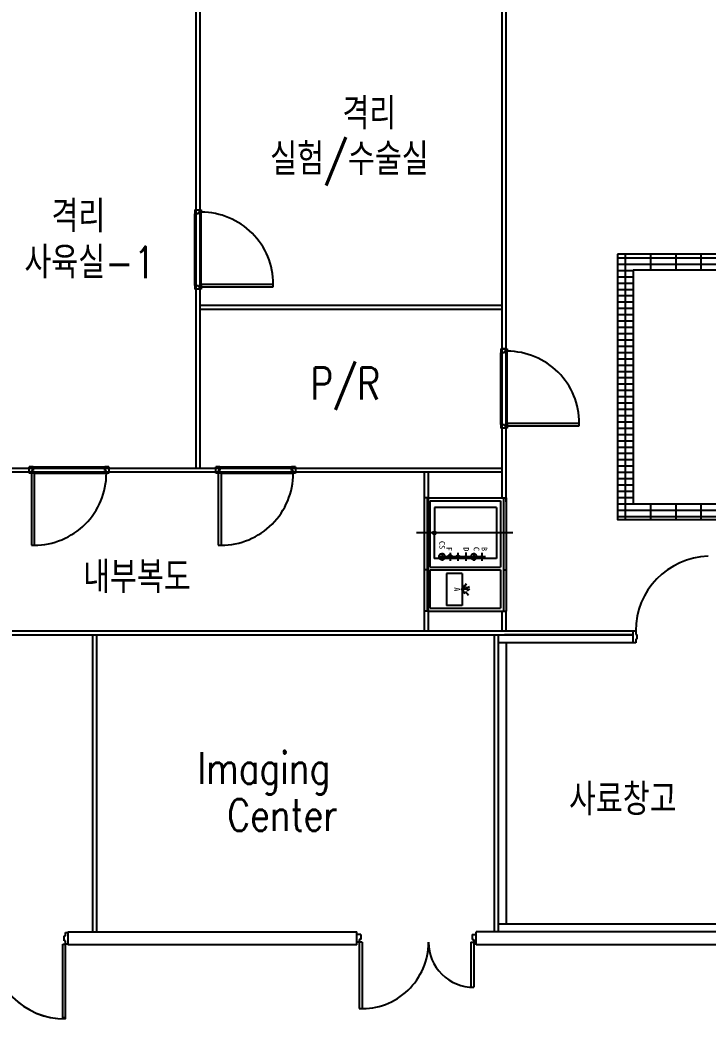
# Model space of a CAD drawing. Header units: millimetres. Extents: x 592430 to 684586, y -483905 to -416366.
# Drawn here: x 632017 to 640673, y -448343 to -435768 of the extents above; entities that cross this region are included whole.
import ezdxf

# ---------------------------------------------------------------- set-up
doc = ezdxf.new("R2010")
doc.units = ezdxf.units.MM
doc.header["$LTSCALE"] = 500
doc.layers.add('동물실', color=9, linetype='Continuous')
doc.styles.add('GHD', font='simple.shx', dxfattribs={"bigfont": 'whgtxt.shx'})
doc.styles.add('TSTYLE4', font='txt', dxfattribs={"width": 0.95, "height": 70})
doc.styles.add('TSTYLE5', font='txt', dxfattribs={"width": 0.95, "height": 80})
pattern_1 = [(0, (505968.09, -480354.85), (0, 79.375), []), (90, (505968.1, -480354.85), (-317.5, 2e-14), [])]

msp = doc.modelspace()

# ---------------------------------------------------------------- hatches: boundary and pattern name
at = {"layer": '동물실'}
h = msp.add_hatch(dxfattribs=at)
h.set_pattern_fill('GRATE', color=251, scale=100)
h.set_pattern_definition(pattern_1)
h.paths.add_polyline_path([(639533, -438718), (639733, -438918), (651823, -438918), (651823, -441858), (639733, -441858), (639533, -442058), (652023, -442058), (652023, -438718)])
h = msp.add_hatch(dxfattribs=at)
h.set_pattern_fill('GRATE', color=251, scale=100)
h.set_pattern_definition(pattern_1)
h.paths.add_polyline_path([(639533, -438718), (639533, -442058), (639733, -441858), (639733, -438918)])

# ---------------------------------------------------------------- linework, layer by layer
at = {"layer": '동물실', "color": 251}
for p, q in [((634233, -441408), (634233, -435108)), ((634283, -441408), (634283, -435108)), ((638083, -441785), (638083, -435108)), ((638133, -441834), (638133, -435108)), ((634218, -438158), (634298, -438158)), ((634218, -438158), (634218, -438208)), ((634262, -438208), (634218, -438208)), ((634218, -439109), (634218, -438208)), ((634233, -438158), (634283, -438158)), ((634262, -438188), (634262, -438208)), ((634298, -438188), (634262, -438188)), ((634262, -438188), (634262, -438208)), ((634298, -438158), (634298, -438188)), ((634298, -439094), (634298, -438188)), ((634218, -439109), (634262, -439109)), ((634218, -439109), (634218, -439158)), ((634262, -439109), (634262, -439129)), ((634298, -439094), (635203, -439094)), ((634298, -439094), (634298, -439129)), ((635203, -439129), (635203, -439094)), ((634298, -439158), (634218, -439158)), ((634283, -439158), (634233, -439158)), ((634283, -439158), (634233, -439158)), ((634262, -439129), (634298, -439129)), ((634298, -439129), (634298, -439158)), ((634298, -439129), (635203, -439129)), ((634283, -439358), (638083, -439358)), ((634283, -439408), (638083, -439408)), ((638068, -439908), (638148, -439908)), ((638068, -439908), (638068, -439958)), ((638112, -439958), (638068, -439958)), ((638068, -440859), (638068, -439958)), ((638133, -439908), (638083, -439908)), ((638083, -439908), (638133, -439908)), ((638112, -439938), (638112, -439958)), ((638148, -439938), (638112, -439938)), ((638112, -439938), (638112, -439958)), ((638148, -439908), (638148, -439938)), ((638148, -440844), (638148, -439938)), ((638068, -440859), (638112, -440859)), ((638068, -440859), (638068, -440908)), ((638112, -440859), (638112, -440879)), ((638112, -440879), (638148, -440879)), ((638148, -440844), (639053, -440844)), ((638148, -440844), (638148, -440879)), ((638148, -440879), (638148, -440908)), ((638148, -440879), (639053, -440879)), ((639053, -440879), (639053, -440844)), ((638148, -440908), (638068, -440908)), ((638133, -440908), (638083, -440908)), ((638133, -440908), (638083, -440908)), ((638133, -440908), (638083, -440908)), ((630983, -441408), (638083, -441408)), ((630983, -441458), (638083, -441458)), ((632133, -441473), (632133, -441393)), ((632183, -441393), (632133, -441393)), ((632133, -441458), (632133, -441408)), ((632133, -441458), (632133, -441408)), ((632162, -441473), (632133, -441473)), ((632162, -441438), (632162, -441473)), ((632183, -441438), (632162, -441438)), ((632162, -441473), (632162, -442379)), ((632197, -441473), (632162, -441473)), ((632183, -441393), (632183, -441438)), ((632183, -441393), (633083, -441393)), ((632197, -441473), (632197, -442379)), ((632197, -441473), (633103, -441473)), ((633083, -441438), (633083, -441393)), ((633133, -441393), (633083, -441393)), ((633103, -441438), (633083, -441438)), ((633103, -441438), (633083, -441438)), ((633103, -441473), (633103, -441438)), ((633133, -441473), (633103, -441473)), ((633133, -441393), (633133, -441473)), ((633133, -441408), (633133, -441458)), ((634483, -441473), (634483, -441393)), ((634533, -441393), (634483, -441393)), ((634483, -441458), (634483, -441408)), ((634483, -441458), (634483, -441408)), ((634512, -441473), (634483, -441473)), ((634512, -441438), (634512, -441473)), ((634533, -441438), (634512, -441438)), ((634512, -441473), (634512, -442379)), ((634547, -441473), (634512, -441473)), ((634533, -441393), (634533, -441438)), ((634533, -441393), (635433, -441393)), ((634547, -441473), (634547, -442379)), ((634547, -441473), (635453, -441473)), ((635433, -441438), (635433, -441393)), ((635483, -441393), (635433, -441393)), ((635453, -441438), (635433, -441438)), ((635453, -441438), (635433, -441438)), ((635453, -441473), (635453, -441438)), ((635483, -441473), (635453, -441473)), ((635483, -441393), (635483, -441473)), ((635483, -441408), (635483, -441458)), ((637107, -443458), (637107, -441459)), ((637157, -443458), (637157, -441459)), ((637107, -443209), (637107, -441785)), ((637142, -441785), (637107, -441785)), ((637142, -443209), (637142, -441785)), ((637142, -441785), (638133, -441785)), ((637177, -441820), (638063, -441820)), ((637177, -442654), (637177, -441820)), ((638063, -441820), (638063, -442654)), ((638098, -441785), (638098, -443209)), ((638133, -441785), (638133, -443209)), ((637230, -441905), (637228, -442545)), ((638010, -441905), (637230, -441905)), ((638010, -441905), (638010, -442545)), ((638218, -442225), (637007, -442225)), ((632162, -442379), (632197, -442379)), ((634512, -442379), (634547, -442379)), ((637327, -442475), (637327, -442575)), ((637427, -442475), (637427, -442575)), ((637527, -442475), (637527, -442575)), ((637627, -442470), (637627, -442575)), ((637727, -442475), (637727, -442575)), ((637827, -442475), (637827, -442575)), ((638010, -442545), (637228, -442545)), ((637377, -442525), (637277, -442525)), ((637477, -442525), (637377, -442525)), ((637577, -442525), (637477, -442525)), ((637677, -442525), (637577, -442525)), ((637777, -442525), (637677, -442525)), ((637872, -442525), (637777, -442525)), ((637142, -442689), (637107, -442689)), ((637177, -442654), (638063, -442654)), ((637177, -442689), (638063, -442689)), ((637177, -443174), (637177, -442689)), ((637582, -442737), (637382, -442737)), ((637382, -442737), (637382, -443137)), ((637582, -442737), (637582, -443137)), ((638063, -442689), (638063, -443174)), ((638098, -442689), (638133, -442689)), ((637582, -442936), (637597, -442886)), ((637597, -442886), (637614, -442896)), ((637614, -442896), (637635, -442863)), ((637582, -442937), (637569, -442937)), ((637582, -442936), (637627, -442907)), ((637582, -442936), (637644, -442929)), ((637582, -442936), (637601, -442989)), ((637601, -442989), (637621, -442964)), ((637621, -442964), (637660, -443010)), ((637627, -442907), (637648, -442912)), ((637644, -442929), (637648, -442954)), ((637648, -442912), (637671, -442898)), ((637648, -442954), (637677, -442930)), ((637582, -443137), (637382, -443137)), ((637142, -443209), (637107, -443209)), ((637142, -443209), (638133, -443209)), ((637177, -443174), (638063, -443174)), ((638083, -443458), (638083, -443209)), ((638133, -443458), (638133, -443209)), ((626943, -443458), (638133, -443458)), ((626943, -443508), (638133, -443508)), ((632933, -447248), (632933, -443508)), ((632983, -447248), (632983, -443508)), ((637983, -443508), (637983, -447248)), ((638033, -443508), (638033, -447248)), ((639733, -443508), (638113, -443508)), ((638133, -443458), (639733, -443458)), ((638133, -443508), (639733, -443508)), ((639733, -443608), (639733, -443458)), ((639733, -443458), (639763, -443458)), ((639733, -443608), (639733, -443458)), ((639733, -443458), (639763, -443458)), ((639763, -443458), (639763, -443503)), ((639763, -443458), (639763, -443503)), ((639763, -443503), (639778, -443503)), ((639763, -443503), (639778, -443503)), ((639778, -443503), (639778, -443563)), ((639778, -443503), (639778, -443563)), ((639733, -443608), (638033, -443608)), ((638133, -443608), (638133, -447148)), ((639763, -443608), (639733, -443608)), ((639763, -443608), (639733, -443608)), ((639778, -443563), (639763, -443563)), ((639763, -443563), (639763, -443608)), ((639778, -443563), (639763, -443563)), ((639763, -443563), (639763, -443608)), ((641433, -447148), (638033, -447148)), ((632588, -447298), (632588, -447253)), ((632588, -447253), (632618, -447253)), ((632588, -447298), (632588, -447253)), ((632588, -447253), (632618, -447253)), ((632618, -447248), (632618, -447408)), ((632618, -447248), (636256, -447248)), ((632618, -447253), (632618, -447403)), ((632618, -447253), (632618, -447403)), ((636256, -447408), (636256, -447248)), ((636306, -447278), (636256, -447278)), ((636256, -447378), (636256, -447278)), ((636306, -447278), (636256, -447278)), ((636256, -447378), (636256, -447278)), ((636306, -447278), (636306, -447343)), ((636306, -447278), (636306, -447343)), ((637706, -447278), (637706, -447343)), ((637706, -447278), (637756, -447278)), ((637706, -447278), (637706, -447343)), ((637706, -447278), (637756, -447278)), ((641433, -447248), (637756, -447248)), ((637756, -447408), (637756, -447248)), ((637756, -447378), (637756, -447278)), ((637756, -447378), (637756, -447278)), ((637756, -447378), (637756, -447278)), ((637756, -447378), (637756, -447278)), ((632558, -448343), (632558, -447403)), ((632558, -447403), (632588, -447403)), ((632558, -448343), (632558, -447403)), ((632573, -447358), (632573, -447298)), ((632573, -447298), (632588, -447298)), ((632573, -447358), (632573, -447298)), ((632573, -447298), (632588, -447298)), ((632588, -447358), (632573, -447358)), ((632588, -447358), (632573, -447358)), ((632588, -447403), (632588, -447358)), ((632588, -447403), (632588, -447358)), ((632588, -448343), (632588, -447403)), ((632588, -448343), (632588, -447403)), ((632618, -447403), (632588, -447403)), ((632618, -447403), (632588, -447403)), ((636256, -447408), (632618, -447408)), ((636285, -447378), (636256, -447378)), ((636285, -447378), (636256, -447378)), ((636306, -447343), (636285, -447343)), ((636285, -447343), (636285, -447378)), ((636306, -447343), (636285, -447343)), ((636285, -447343), (636285, -447378)), ((636321, -447378), (636285, -447378)), ((636285, -447378), (636285, -448213)), ((636321, -447378), (636285, -447378)), ((636285, -447378), (636285, -448213)), ((636321, -447378), (636321, -448213)), ((636321, -447378), (636321, -448213)), ((637154, -447408), (637158, -447408)), ((637691, -447378), (637691, -447943)), ((637691, -447378), (637727, -447378)), ((637691, -447378), (637691, -447943)), ((637691, -447378), (637727, -447378)), ((637706, -447343), (637727, -447343)), ((637706, -447343), (637727, -447343)), ((637727, -447343), (637727, -447378)), ((637727, -447343), (637727, -447378)), ((637727, -447378), (637756, -447378)), ((637727, -447378), (637727, -447943)), ((637727, -447378), (637756, -447378)), ((637727, -447378), (637727, -447943)), ((646333, -447408), (637756, -447408)), ((632558, -448323), (632588, -448323)), ((632558, -448323), (632588, -448323))]:
    msp.add_line(p, q, dxfattribs=at)
for points in [[(639533, -438718), (639533, -442058), (652023, -442058), (652023, -438718)], [(639733, -438918), (639733, -441858), (651823, -441858), (651823, -438918)]]:
    msp.add_lwpolyline(points, close=True, dxfattribs=at)
for centre, radius in [((637229, -442225), 20), ((637327, -442525), 38.1), ((637427, -442525), 25.4), ((637527, -442525), 19.1), ((637627, -442525), 12.7), ((637727, -442525), 38.1), ((637827, -442525), 12.7)]:
    msp.add_circle(centre, radius, dxfattribs=at)
for centre, radius, start, end in [((634298, -439093), 905, 359.9151, 90.0361), ((638148, -440843), 905, 359.9151, 90.0361), ((632199, -441474), 905, 269.9151, 0.0361), ((634549, -441474), 905, 269.9151, 0.0361), ((640703, -443458), 940, 91.8271, 180), ((640703, -443458), 940, 91.8271, 180), ((632588, -447403), 940, 180, 270), ((636321, -447378), 835, 267.5809, 0), ((636321, -447378), 835, 267.5809, 0), ((637721, -447378), 565, 180, 270.6085), ((637721, -447378), 565, 180, 270.6085), ((632588, -447403), 940, 181.8271, 270)]:
    msp.add_arc(centre, radius, start, end, dxfattribs=at)

# ---------------------------------------------------------------- texts
at = {"layer": '동물실', "color": 251, "style": 'GHD', "width": 0.8}
for s, p in [('격리', (636073, -437147)), ('실험/수술실', (635164, -437720)), ('격리', (632413, -438440)), ('사육실-1', (632073, -439020)), ('P/R', (635670, -440544)), ('내부복도', (632811, -442983)), ('Imaging ', (634249, -445384)), ('사료창고', (638924, -445779)), ('Center', (634626, -445975))]:
    msp.add_text(s, height=400, dxfattribs=at).set_placement(p)
at = {"layer": '동물실', "color": 251, "width": 0.95}
for s, height, style, p in [('CS', 70, 'TSTYLE4', (637293, -442326)), ('F', 70, 'TSTYLE4', (637380, -442401)), ('D', 70, 'TSTYLE4', (637596, -442405)), ('C', 70, 'TSTYLE4', (637725, -442401)), ('B', 70, 'TSTYLE4', (637825, -442402)), ('A', 80, 'TSTYLE5', (637476, -442909))]:
    msp.add_text(s, height=height, rotation=270, dxfattribs=dict(at, style=style)).set_placement(p)

doc.saveas('drawing.dxf')
